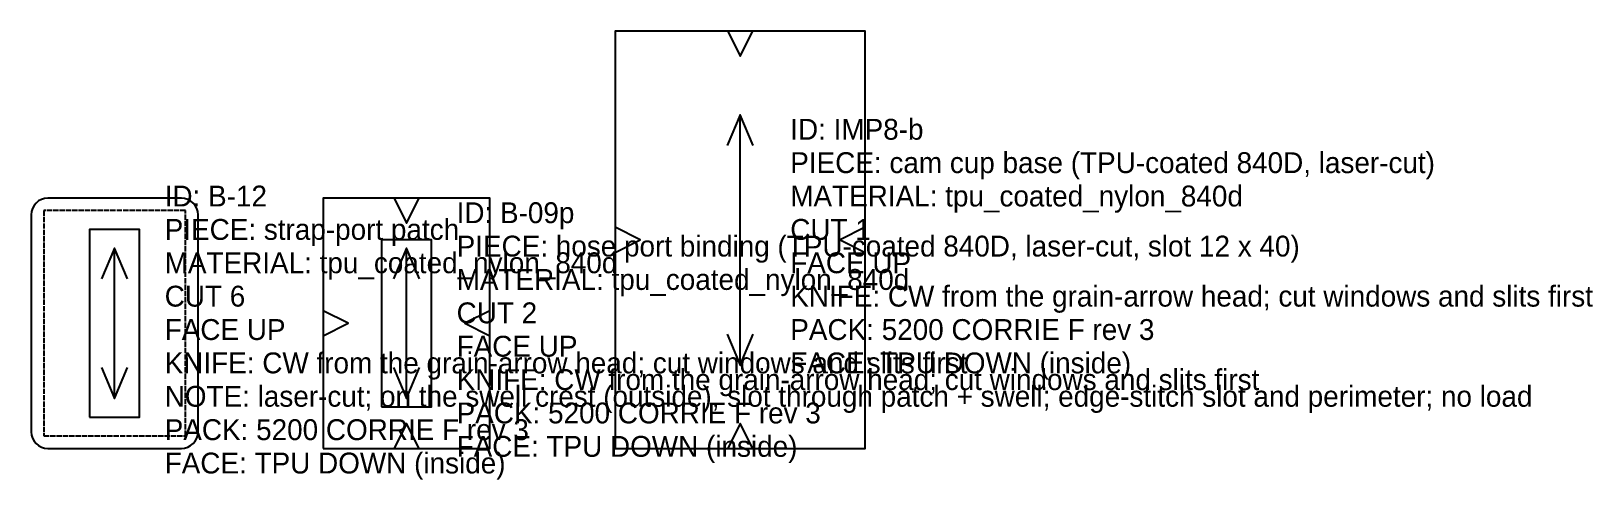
# Model space of a CAD drawing. Header units: millimetres. Extents: x 0 to 374, y -8 to 100.
import ezdxf

# ---------------------------------------------------------------- set-up
doc = ezdxf.new("R2010")
doc.units = ezdxf.units.MM
doc.linetypes.add('DASHED', pattern=[1.524, 1.27, -0.254])
for name, color, linetype in [('CUT', 7, 'Continuous'), ('GRAIN', 5, 'Continuous'), ('NOTCH', 1, 'Continuous'), ('SEW', 3, 'Continuous'), ('TEXT', 2, 'Continuous')]:
    doc.layers.add(name, color=color, linetype=linetype)

# ---------------------------------------------------------------- blocks, each defined once
blk = doc.blocks.new('B-12_0')
at = {"layer": 'CUT'}
blk.add_lwpolyline([(1.17, 1.17), (1.78, 0.67), (2.47, 0.3), (3.22, 0.08), (4, 0), (36, 0), (36.78, 0.08), (37.53, 0.3), (38.22, 0.67), (38.83, 1.17), (39.33, 1.78), (39.7, 2.47), (39.92, 3.22), (40, 4), (40, 56), (39.92, 56.78), (39.7, 57.53), (39.33, 58.22), (38.83, 58.83), (38.22, 59.33), (37.53, 59.7), (36.78, 59.92), (36, 60), (4, 60), (3.22, 59.92), (2.47, 59.7), (1.78, 59.33), (1.17, 58.83), (0.67, 58.22), (0.3, 57.53), (0.08, 56.78), (0, 56), (0, 4), (0.08, 3.22), (0.3, 2.47), (0.67, 1.78)], close=True, dxfattribs=at)
at = {"layer": 'CUT', "linetype": 'CONTINUOUS'}
blk.add_lwpolyline([(14, 7.5), (26, 7.5), (26, 52.5), (14, 52.5)], close=True, dxfattribs=at)
at = {"layer": 'GRAIN'}
for points in [[(23.12, 40.63), (20, 48), (16.88, 40.63)], [(20, 12), (20, 48)], [(16.88, 19.37), (20, 12), (23.12, 19.37)]]:
    blk.add_lwpolyline(points, dxfattribs=at)
at = {"layer": 'SEW', "linetype": 'DASHED'}
for points in [[(1.17, 1.17), (1.78, 0.67), (2.47, 0.3), (3.22, 0.08), (4, 0), (36, 0), (36.78, 0.08), (37.53, 0.3), (38.22, 0.67), (38.83, 1.17), (39.33, 1.78), (39.7, 2.47), (39.92, 3.22), (40, 4), (40, 56), (39.92, 56.78), (39.7, 57.53), (39.33, 58.22), (38.83, 58.83), (38.22, 59.33), (37.53, 59.7), (36.78, 59.92), (36, 60), (4, 60), (3.22, 59.92), (2.47, 59.7), (1.78, 59.33), (1.17, 58.83), (0.67, 58.22), (0.3, 57.53), (0.08, 56.78), (0, 56), (0, 4), (0.08, 3.22), (0.3, 2.47), (0.67, 1.78)], [(3, 3), (37, 3), (37, 57), (3, 57)]]:
    blk.add_lwpolyline(points, close=True, dxfattribs=at)
at = {"layer": 'TEXT'}
for s, p in [('ID: B-12', (32, 58)), ('PIECE: strap-port patch', (32, 50)), ('MATERIAL: tpu_coated_nylon_840d', (32, 42)), ('CUT 6', (32, 34)), ('FACE UP', (32, 26)), ('KNIFE: CW from the grain-arrow head; cut windows and slits first', (32, 18)), ('NOTE: laser-cut; on the swell crest (outside), slot through patch + swell; edge-stitch slot and perimeter; no load', (32, 10)), ('PACK: 5200 CORRIE F rev 3', (32, 2)), ('FACE: TPU DOWN (inside)', (32, -6))]:
    blk.add_text(s, height=5, dxfattribs=at).set_placement(p)
blk = doc.blocks.new('B-09p_1')
at = {"layer": 'CUT'}
blk.add_lwpolyline([(0, 0), (40, 0), (40, 60), (0, 60)], close=True, dxfattribs=at)
at = {"layer": 'CUT', "linetype": 'CONTINUOUS'}
blk.add_lwpolyline([(14, 10), (26, 10), (26, 50), (14, 50)], close=True, dxfattribs=at)
at = {"layer": 'GRAIN'}
for points in [[(23.12, 40.63), (20, 48), (16.88, 40.63)], [(20, 12), (20, 48)], [(16.88, 19.37), (20, 12), (23.12, 19.37)]]:
    blk.add_lwpolyline(points, dxfattribs=at)
at = {"layer": 'NOTCH'}
for points in [[(17, 60), (20, 54), (23, 60)], [(0, 27), (6, 30), (0, 33)], [(40, 33), (34, 30), (40, 27)], [(23, 0), (20, 6), (17, 0)]]:
    blk.add_lwpolyline(points, dxfattribs=at)
at = {"layer": 'SEW', "linetype": 'DASHED'}
blk.add_lwpolyline([(0, 0), (40, 0), (40, 60), (0, 60)], close=True, dxfattribs=at)
at = {"layer": 'TEXT'}
for s, p in [('ID: B-09p', (32, 54)), ('PIECE: hose port binding (TPU-coated 840D, laser-cut, slot 12 x 40)', (32, 46)), ('MATERIAL: tpu_coated_nylon_840d', (32, 38)), ('CUT 2', (32, 30)), ('FACE UP', (32, 22)), ('KNIFE: CW from the grain-arrow head; cut windows and slits first', (32, 14)), ('PACK: 5200 CORRIE F rev 3', (32, 6)), ('FACE: TPU DOWN (inside)', (32, -2))]:
    blk.add_text(s, height=5, dxfattribs=at).set_placement(p)
blk = doc.blocks.new('IMP8-b_2')
at = {"layer": 'CUT'}
blk.add_lwpolyline([(0, 0), (60, 0), (60, 100), (0, 100)], close=True, dxfattribs=at)
at = {"layer": 'GRAIN'}
for points in [[(33.12, 72.63), (30, 80), (26.88, 72.63)], [(30, 20), (30, 80)], [(26.88, 27.37), (30, 20), (33.12, 27.37)]]:
    blk.add_lwpolyline(points, dxfattribs=at)
at = {"layer": 'NOTCH'}
for points in [[(27, 100), (30, 94), (33, 100)], [(0, 47), (6, 50), (0, 53)], [(60, 53), (54, 50), (60, 47)], [(33, 0), (30, 6), (27, 0)]]:
    blk.add_lwpolyline(points, dxfattribs=at)
at = {"layer": 'SEW', "linetype": 'DASHED'}
blk.add_lwpolyline([(0, 0), (60, 0), (60, 100), (0, 100)], close=True, dxfattribs=at)
at = {"layer": 'TEXT'}
for s, p in [('ID: IMP8-b', (42, 74)), ('PIECE: cam cup base (TPU-coated 840D, laser-cut)', (42, 66)), ('MATERIAL: tpu_coated_nylon_840d', (42, 58)), ('CUT 1', (42, 50)), ('FACE UP', (42, 42)), ('KNIFE: CW from the grain-arrow head; cut windows and slits first', (42, 34)), ('PACK: 5200 CORRIE F rev 3', (42, 26)), ('FACE: TPU DOWN (inside)', (42, 18))]:
    blk.add_text(s, height=5, dxfattribs=at).set_placement(p)

msp = doc.modelspace()

# ---------------------------------------------------------------- block references
at = {"layer": 'CUT'}
for name, p in [('IMP8-b_2', (140, 0)), ('B-12_0', (0, 0)), ('B-09p_1', (70, 0))]:
    msp.add_blockref(name, p, dxfattribs=at)

doc.saveas('drawing.dxf')
